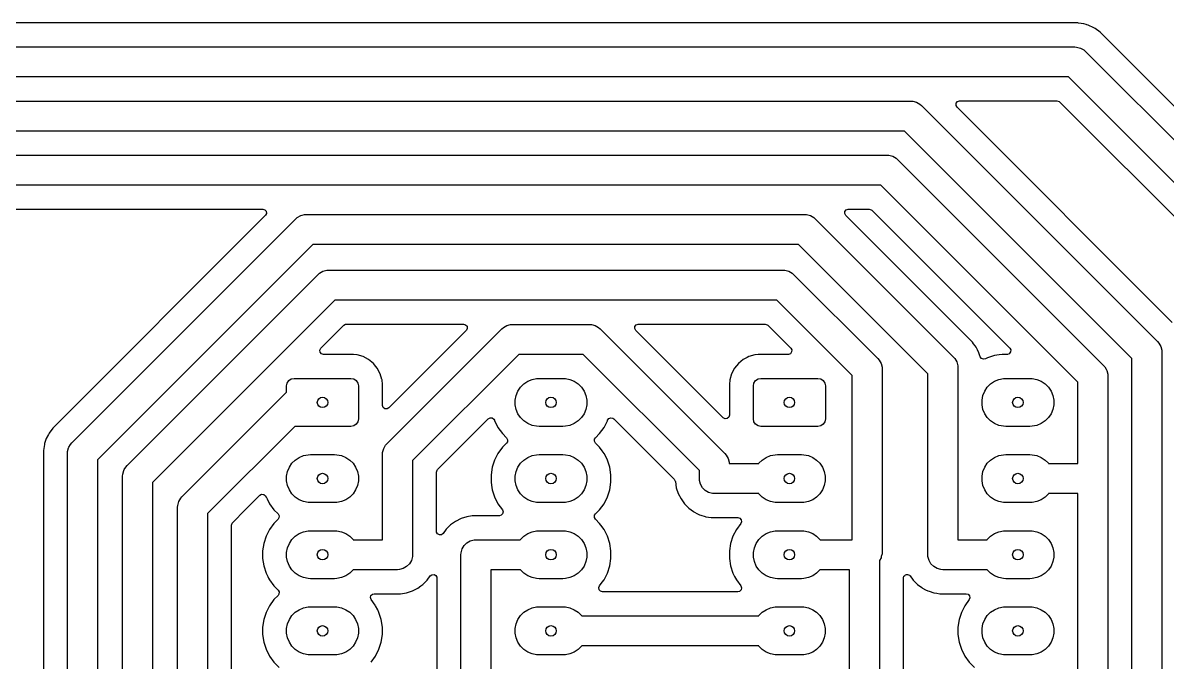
# Model space of a CAD drawing. Extents: x 20 to 124, y -124 to -20.
# Drawn here: x 50.41 to 88.57, y -66.87 to -45.54 of the extents above; entities that cross this region are included whole.
import ezdxf

# ---------------------------------------------------------------- set-up
doc = ezdxf.new("R2010")
doc.units = 0
doc.layers.add('BLACK', color=7, linetype='CONTINUOUS')
doc.layers.add('WHITE', color=7, linetype='CONTINUOUS')

msp = doc.modelspace()

# ---------------------------------------------------------------- linework, layer by layer
at = {"layer": 'BLACK', "linetype": 'CONTINUOUS'}
for p, q in [((85.592252, -45.5444), (41.073751, -45.5444)), ((85.619895, -45.548778), (85.592252, -45.5444)), ((85.794435, -45.576422), (85.619895, -45.548778)), ((85.867903, -45.600294), (85.794435, -45.576422)), ((85.891776, -45.608051), (85.867903, -45.600294)), ((85.942415, -45.624504), (85.891776, -45.608051)), ((85.989123, -45.639681), (85.942415, -45.624504)), ((86.080312, -45.686145), (85.989123, -45.639681)), ((86.080314, -45.686146), (86.080312, -45.686145)), ((86.171511, -45.732613), (86.080314, -45.686146)), ((86.337119, -45.852934), (86.171511, -45.732613)), ((86.33712, -45.852935), (86.337119, -45.852934)), ((86.337121, -45.852936), (86.33712, -45.852935)), ((97.731068, -57.246884), (86.337121, -45.852936)), ((40.9714, -46.3449), (85.4899, -46.3449)), ((85.4899, -46.3449), (85.555148, -46.349177)), ((85.555148, -46.349177), (85.555163, -46.349177)), ((85.555163, -46.349177), (85.681242, -46.38296)), ((85.681242, -46.38296), (85.794281, -46.448223)), ((85.794281, -46.448223), (85.794296, -46.448238)), ((85.794296, -46.448238), (85.843453, -46.491347)), ((85.843453, -46.491347), (97.438807, -58.0867)), ((85.282794, -47.3449), (41.178506, -47.3449)), ((96.7317, -58.793806), (85.282794, -47.3449)), ((41.7278, -48.155), (80.0265, -48.155)), ((80.0265, -48.155), (80.091748, -48.159277)), ((80.091748, -48.159277), (80.091763, -48.159277)), ((80.091763, -48.159277), (80.217842, -48.19306)), ((80.217842, -48.19306), (80.330881, -48.258323)), ((80.330881, -48.258323), (80.330896, -48.258338)), ((80.330896, -48.258338), (80.380053, -48.301447)), ((80.380053, -48.301447), (88.253854, -56.175247)), ((81.534281, -48.295758), (81.539265, -48.226066)), ((81.567766, -48.357081), (81.534281, -48.295758)), ((81.539265, -48.226066), (81.581137, -48.170133)), ((88.744392, -55.533708), (81.567766, -48.357081)), ((81.581137, -48.170133), (81.646601, -48.145716)), ((81.646601, -48.145716), (81.655447, -48.1454)), ((81.655447, -48.1454), (84.899853, -48.1454)), ((84.899853, -48.1454), (84.966892, -48.165085)), ((84.966892, -48.165085), (84.987534, -48.181719)), ((84.987534, -48.181719), (95.894881, -59.089065)), ((79.819394, -49.155), (41.934907, -49.155)), ((87.4003, -56.735906), (79.819394, -49.155)), ((42.4819, -49.9567), (79.2284, -49.9567)), ((79.2284, -49.9567), (79.293648, -49.960977)), ((79.293648, -49.960977), (79.293663, -49.960977)), ((79.293663, -49.960977), (79.419742, -49.99476)), ((79.419742, -49.99476), (79.532781, -50.060023)), ((79.532781, -50.060023), (79.532796, -50.060038)), ((79.532796, -50.060038), (79.581953, -50.103147)), ((79.581953, -50.103147), (86.450253, -56.971447)), ((79.021294, -50.9567), (42.689006, -50.9567)), ((85.5967, -57.532106), (79.021294, -50.9567)), ((45.248847, -51.7572), (58.409954, -51.7572)), ((58.409954, -51.7572), (58.476993, -51.776885)), ((58.476993, -51.776885), (58.522748, -51.829689)), ((58.522748, -51.829689), (58.532692, -51.898847)), ((77.821481, -51.907558), (77.826465, -51.837866)), ((77.826465, -51.837866), (77.868337, -51.781933)), ((77.868337, -51.781933), (77.933801, -51.757516)), ((77.933801, -51.757516), (77.942647, -51.7572)), ((77.942647, -51.7572), (78.638353, -51.7572)), ((78.638353, -51.7572), (78.705392, -51.776885)), ((78.705392, -51.776885), (78.726034, -51.793519)), ((78.726034, -51.793519), (83.322834, -56.390319)), ((58.497635, -51.968881), (51.407036, -59.059478)), ((52.045447, -59.553147), (59.516247, -52.082346)), ((58.503667, -51.962403), (58.497635, -51.968881)), ((58.532692, -51.898847), (58.503667, -51.962403)), ((59.516247, -52.082346), (59.565411, -52.03923)), ((59.565411, -52.03923), (59.565419, -52.039223)), ((59.565419, -52.039223), (59.678458, -51.97396)), ((59.678458, -51.97396), (59.72159, -51.962403)), ((59.72159, -51.962403), (59.804537, -51.940177)), ((59.804537, -51.940177), (59.804552, -51.940177)), ((59.804552, -51.940177), (59.8698, -51.9359)), ((59.8698, -51.9359), (76.4828, -51.9359)), ((76.4828, -51.9359), (76.548048, -51.940177)), ((76.548048, -51.940177), (76.548063, -51.940177)), ((76.548063, -51.940177), (76.674142, -51.97396)), ((76.674142, -51.97396), (76.787181, -52.039223)), ((76.787181, -52.039223), (76.787196, -52.039238)), ((76.787196, -52.039238), (76.836353, -52.082347)), ((76.836353, -52.082347), (81.446854, -56.692847)), ((77.854966, -51.968881), (77.821481, -51.907558)), ((81.937392, -56.051308), (77.854966, -51.968881)), ((60.076907, -52.9359), (52.899, -60.113806)), ((76.275694, -52.9359), (60.076907, -52.9359)), ((80.5933, -57.253506), (76.275694, -52.9359)), ((60.455319, -53.818978), (60.545637, -53.794777)), ((60.545637, -53.794777), (60.545652, -53.794777)), ((60.545652, -53.794777), (60.6109, -53.7905)), ((60.6109, -53.7905), (75.762, -53.7905)), ((75.762, -53.7905), (75.827248, -53.794777)), ((75.827248, -53.794777), (75.827263, -53.794777)), ((75.827263, -53.794777), (75.953342, -53.82856)), ((53.885647, -60.308647), (60.257347, -53.936946)), ((60.257347, -53.936946), (60.306511, -53.89383)), ((60.306511, -53.89383), (60.306519, -53.893823)), ((60.306519, -53.893823), (60.419558, -53.82856)), ((60.419558, -53.82856), (60.455319, -53.818978)), ((75.953342, -53.82856), (76.066381, -53.893823)), ((76.066381, -53.893823), (76.066396, -53.893838)), ((76.066396, -53.893838), (76.115553, -53.936947)), ((76.115553, -53.936947), (78.922154, -56.743547)), ((60.818007, -54.7905), (54.7392, -60.869306)), ((75.554894, -54.7905), (60.818007, -54.7905)), ((78.0686, -57.304206), (75.554894, -54.7905)), ((60.350265, -56.390319), (61.113265, -55.627319)), ((61.113265, -55.627319), (61.174588, -55.593834)), ((61.174588, -55.593834), (61.200946, -55.591)), ((61.200946, -55.591), (65.111954, -55.591)), ((65.111954, -55.591), (65.178993, -55.610685)), ((65.178993, -55.610685), (65.224748, -55.663489)), ((65.224748, -55.663489), (65.234692, -55.732647)), ((66.388347, -55.746047), (66.437503, -55.702938)), ((66.437503, -55.702938), (66.437519, -55.702923)), ((66.437519, -55.702923), (66.550558, -55.63766)), ((66.550558, -55.63766), (66.676637, -55.603877)), ((66.676637, -55.603877), (66.676652, -55.603877)), ((66.676652, -55.603877), (66.7419, -55.5996)), ((66.7419, -55.5996), (69.309, -55.5996)), ((69.309, -55.5996), (69.374248, -55.603877)), ((69.374248, -55.603877), (69.374263, -55.603877)), ((69.374263, -55.603877), (69.500342, -55.63766)), ((69.500342, -55.63766), (69.613381, -55.702923)), ((69.613381, -55.702923), (69.613396, -55.702938)), ((69.613396, -55.702938), (69.662553, -55.746047)), ((70.817781, -55.741358), (70.822765, -55.671666)), ((70.822765, -55.671666), (70.864637, -55.615733)), ((70.864637, -55.615733), (70.930101, -55.591316)), ((70.930101, -55.591316), (70.938947, -55.591)), ((70.938947, -55.591), (75.171953, -55.591)), ((75.171953, -55.591), (75.238992, -55.610685)), ((75.238992, -55.610685), (75.259634, -55.627319)), ((75.259634, -55.627319), (76.022634, -56.390319)), ((62.553147, -59.581247), (66.388347, -55.746047)), ((65.199635, -55.802681), (62.617181, -58.385134)), ((65.205667, -55.796203), (65.199635, -55.802681)), ((65.234692, -55.732647), (65.205667, -55.796203)), ((69.662553, -55.746047), (73.826854, -59.910347)), ((70.851266, -55.802681), (70.817781, -55.741358)), ((73.762819, -58.714234), (70.851266, -55.802681)), ((81.937407, -56.051322), (81.937392, -56.051308)), ((81.940518, -56.054433), (81.937407, -56.051322)), ((81.940519, -56.054434), (81.940518, -56.054433)), ((82.085266, -56.199181), (81.940519, -56.054434)), ((60.315208, -56.460353), (60.344233, -56.396797)), ((60.325152, -56.529511), (60.315208, -56.460353)), ((60.344233, -56.396797), (60.350265, -56.390319)), ((76.022634, -56.390319), (76.056119, -56.451642)), ((76.056119, -56.451642), (76.051135, -56.521334)), ((82.085268, -56.199184), (82.085266, -56.199181)), ((82.085271, -56.199187), (82.085268, -56.199184)), ((82.119349, -56.246092), (82.085271, -56.199187)), ((82.173153, -56.320148), (82.119349, -56.246092)), ((82.205587, -56.36479), (82.173153, -56.320148)), ((82.249841, -56.451642), (82.205587, -56.36479)), ((82.298521, -56.547181), (82.249841, -56.451642)), ((83.322834, -56.390319), (83.356319, -56.451642)), ((83.356319, -56.451642), (83.351335, -56.521334)), ((88.253854, -56.175247), (88.296961, -56.224403)), ((88.296961, -56.224403), (88.296977, -56.224419)), ((88.296977, -56.224419), (88.36224, -56.337458)), ((88.36224, -56.337458), (88.396023, -56.463537)), ((88.396023, -56.463537), (88.396023, -56.463552)), ((88.396023, -56.463552), (88.4003, -56.5288)), ((60.370907, -56.582315), (60.325152, -56.529511)), ((60.437946, -56.602), (60.370907, -56.582315)), ((61.406605, -56.602), (60.437946, -56.602)), ((61.406608, -56.602), (61.406605, -56.602)), ((61.441805, -56.605466), (61.406608, -56.602)), ((61.560934, -56.617199), (61.441805, -56.605466)), ((61.560934, -56.6172), (61.560932, -56.617199)), ((61.560932, -56.617199), (61.560934, -56.617199)), ((61.758954, -56.677268), (61.560934, -56.6172)), ((61.94145, -56.774815), (61.758954, -56.677268)), ((61.941453, -56.774817), (61.94145, -56.774815)), ((62.10141, -56.906089), (61.941452, -56.774817)), ((61.941452, -56.774817), (61.941453, -56.774817)), ((66.949006, -56.5996), (63.4067, -60.141906)), ((69.101894, -56.5996), (66.949006, -56.5996)), ((72.9733, -60.471006), (69.101894, -56.5996)), ((74.438547, -56.774817), (74.278589, -56.906089)), ((74.438548, -56.774816), (74.438547, -56.774817)), ((74.43855, -56.774815), (74.438548, -56.774816)), ((74.568164, -56.705534), (74.43855, -56.774815)), ((74.621043, -56.677269), (74.568164, -56.705534)), ((74.819067, -56.617199), (74.621043, -56.677269)), ((74.935298, -56.605751), (74.819067, -56.617199)), ((74.973392, -56.602), (74.935298, -56.605751)), ((75.934953, -56.602), (74.973392, -56.602)), ((75.943799, -56.601684), (75.934953, -56.602)), ((76.009263, -56.577267), (75.943799, -56.601684)), ((76.051135, -56.521334), (76.009263, -56.577267)), ((78.922154, -56.743547), (78.965261, -56.792703)), ((78.965261, -56.792703), (78.965277, -56.792719)), ((78.965277, -56.792719), (79.03054, -56.905758)), ((81.446854, -56.692847), (81.489969, -56.742011)), ((81.489969, -56.742011), (81.489977, -56.742019)), ((81.489977, -56.742019), (81.55524, -56.855058)), ((81.55524, -56.855058), (81.55524, -56.855059)), ((81.55524, -56.855059), (81.589023, -56.981137)), ((82.298523, -56.547187), (82.298521, -56.547181)), ((82.341694, -56.680057), (82.298523, -56.547187)), ((82.342253, -56.681737), (82.341694, -56.680057)), ((82.382509, -56.738844), (82.342253, -56.681737)), ((82.44725, -56.765121), (82.382509, -56.738844)), ((82.515919, -56.752225), (82.44725, -56.765121)), ((82.580613, -56.719261), (82.515919, -56.752225)), ((82.820214, -56.64141), (82.580613, -56.719261)), ((82.973076, -56.617199), (82.820214, -56.64141)), ((83.069038, -56.602), (82.973076, -56.617199)), ((83.235153, -56.602), (83.069038, -56.602)), ((83.243999, -56.601684), (83.235153, -56.602)), ((83.309463, -56.577267), (83.243999, -56.601684)), ((83.351335, -56.521334), (83.309463, -56.577267)), ((87.4003, -76.340593), (87.4003, -56.735906)), ((88.4003, -56.5288), (88.4003, -76.5477)), ((62.180702, -57.002709), (62.10141, -56.906089)), ((62.232685, -57.06605), (62.180702, -57.002709)), ((62.330232, -57.248546), (62.232685, -57.06605)), ((74.147317, -57.066047), (74.049769, -57.248543)), ((74.278589, -56.906089), (74.147317, -57.066047)), ((79.03054, -56.905758), (79.064323, -57.031837)), ((79.064323, -57.031837), (79.064323, -57.031852)), ((79.064323, -57.031852), (79.0686, -57.0971)), ((79.0686, -57.0971), (79.0686, -63.1906)), ((81.589023, -56.981137), (81.589023, -56.981152)), ((81.589023, -56.981152), (81.5933, -57.0464)), ((81.5933, -57.0464), (81.5933, -62.7825)), ((86.450253, -56.971447), (86.493361, -57.020603)), ((86.493361, -57.020603), (86.493377, -57.020619)), ((86.493377, -57.020619), (86.537533, -57.0971)), ((86.537533, -57.0971), (86.55864, -57.133658)), ((86.55864, -57.133658), (86.592423, -57.259737)), ((59.205, -57.6525), (59.22403, -57.556829)), ((59.22403, -57.556829), (59.278223, -57.475723)), ((59.278223, -57.475723), (59.359329, -57.42153)), ((59.359329, -57.42153), (59.455, -57.4025)), ((59.455, -57.4025), (61.355, -57.4025)), ((61.355, -57.4025), (61.450671, -57.42153)), ((61.450671, -57.42153), (61.531777, -57.475723)), ((61.531777, -57.475723), (61.58597, -57.556829)), ((61.58597, -57.556829), (61.605, -57.6525)), ((62.387252, -57.436519), (62.330232, -57.248546)), ((62.3903, -57.446567), (62.387252, -57.436519)), ((62.4055, -57.600895), (62.3903, -57.446567)), ((62.4055, -58.297453), (62.4055, -57.600895)), ((67.006592, -57.694985), (67.117485, -57.584092)), ((67.117485, -57.584092), (67.247883, -57.496963)), ((67.247883, -57.496963), (67.392772, -57.436948)), ((67.392772, -57.436948), (67.546586, -57.406352)), ((67.546586, -57.406352), (67.625, -57.4025)), ((67.625, -57.4025), (68.425, -57.4025)), ((68.425, -57.4025), (68.503414, -57.406352)), ((68.503414, -57.406352), (68.657228, -57.436948)), ((68.657228, -57.436948), (68.802117, -57.496963)), ((68.802117, -57.496963), (68.932515, -57.584092)), ((68.932515, -57.584092), (69.043408, -57.694985)), ((73.989699, -57.446567), (73.9745, -57.600895)), ((73.9745, -57.600895), (73.9745, -58.626553)), ((74.049769, -57.248543), (73.989699, -57.446567)), ((74.775, -57.6525), (74.79403, -57.556829)), ((74.79403, -57.556829), (74.848223, -57.475723)), ((74.848223, -57.475723), (74.929329, -57.42153)), ((74.929329, -57.42153), (75.025, -57.4025)), ((75.025, -57.4025), (76.925, -57.4025)), ((76.925, -57.4025), (77.020671, -57.42153)), ((77.020671, -57.42153), (77.101777, -57.475723)), ((77.101777, -57.475723), (77.15597, -57.556829)), ((77.15597, -57.556829), (77.175, -57.6525)), ((78.0686, -62.7825), (78.0686, -57.304206)), ((80.5933, -63.2825), (80.5933, -57.253506)), ((82.576592, -57.694985), (82.687485, -57.584092)), ((82.687485, -57.584092), (82.817883, -57.496963)), ((82.817883, -57.496963), (82.962772, -57.436948)), ((82.962772, -57.436948), (83.116586, -57.406352)), ((83.116586, -57.406352), (83.195, -57.4025)), ((83.195, -57.4025), (83.995, -57.4025)), ((83.995, -57.4025), (84.073414, -57.406352)), ((84.073414, -57.406352), (84.227228, -57.436948)), ((84.227228, -57.436948), (84.372117, -57.496963)), ((84.372117, -57.496963), (84.502515, -57.584092)), ((84.502515, -57.584092), (84.613408, -57.694985)), ((85.5967, -60.2425), (85.5967, -57.532106)), ((86.592423, -57.259737), (86.592423, -57.259752)), ((86.592423, -57.259752), (86.5967, -57.325)), ((86.5967, -57.325), (86.5967, -60.7425)), ((55.719047, -61.348547), (59.205, -57.862593)), ((59.205, -57.862593), (59.205, -57.6525)), ((61.605, -57.6525), (61.605, -58.7525)), ((66.828852, -58.124086), (66.859448, -57.970272)), ((66.859448, -57.970272), (66.919463, -57.825383)), ((66.919463, -57.825383), (67.006592, -57.694985)), ((69.043408, -57.694985), (69.130537, -57.825383)), ((69.130537, -57.825383), (69.190552, -57.970272)), ((69.190552, -57.970272), (69.221148, -58.124086)), ((74.775, -58.7525), (74.775, -57.6525)), ((77.175, -57.6525), (77.175, -58.7525)), ((82.398852, -58.124086), (82.429448, -57.970272)), ((82.429448, -57.970272), (82.489463, -57.825383)), ((82.489463, -57.825383), (82.576592, -57.694985)), ((84.613408, -57.694985), (84.700537, -57.825383)), ((84.700537, -57.825383), (84.760552, -57.970272)), ((84.760552, -57.970272), (84.791148, -58.124086)), ((62.405816, -58.306299), (62.4055, -58.297453)), ((62.430233, -58.371763), (62.405816, -58.306299)), ((62.486166, -58.413635), (62.430233, -58.371763)), ((66.828852, -58.280914), (66.828852, -58.124086)), ((66.859448, -58.434728), (66.828852, -58.280914)), ((69.221148, -58.280914), (69.190552, -58.434728)), ((69.221148, -58.124086), (69.221148, -58.280914)), ((82.398852, -58.280914), (82.398852, -58.124086)), ((82.429448, -58.434728), (82.398852, -58.280914)), ((84.791148, -58.280914), (84.760552, -58.434728)), ((84.791148, -58.124086), (84.791148, -58.280914)), ((61.605, -58.7525), (61.58597, -58.848171)), ((62.555858, -58.418619), (62.486166, -58.413635)), ((62.617181, -58.385134), (62.555858, -58.418619)), ((65.078518, -59.602166), (65.930513, -58.75017)), ((65.930513, -58.75017), (65.991834, -58.716687)), ((65.991834, -58.716687), (66.061526, -58.721671)), ((66.061526, -58.721671), (66.117459, -58.763543)), ((66.117459, -58.763543), (66.136121, -58.799529)), ((66.919463, -58.579617), (66.859448, -58.434728)), ((67.006592, -58.710015), (66.919463, -58.579617)), ((67.117485, -58.820908), (67.006592, -58.710015)), ((69.043408, -58.710015), (68.932515, -58.820908)), ((69.130537, -58.579617), (69.043408, -58.710015)), ((69.190552, -58.434728), (69.130537, -58.579617)), ((69.914096, -58.798857), (69.953533, -58.741182)), ((69.953533, -58.741182), (70.017891, -58.713982)), ((70.017891, -58.713982), (70.086738, -58.725896)), ((70.086738, -58.725896), (70.119709, -58.749493)), ((70.119709, -58.749493), (72.136841, -60.766625)), ((73.769297, -58.720266), (73.762819, -58.714234)), ((73.832853, -58.749291), (73.769297, -58.720266)), ((73.902011, -58.739347), (73.832853, -58.749291)), ((73.954815, -58.693592), (73.902011, -58.739347)), ((73.9745, -58.626553), (73.954815, -58.693592)), ((74.79403, -58.848171), (74.775, -58.7525)), ((77.175, -58.7525), (77.15597, -58.848171)), ((82.489463, -58.579617), (82.429448, -58.434728)), ((82.576592, -58.710015), (82.489463, -58.579617)), ((82.687485, -58.820908), (82.576592, -58.710015)), ((84.613408, -58.710015), (84.502515, -58.820908)), ((84.700537, -58.579617), (84.613408, -58.710015)), ((84.760552, -58.434728), (84.700537, -58.579617)), ((51.407031, -59.059484), (51.286716, -59.225084)), ((51.407036, -59.059478), (51.407031, -59.059484)), ((59.479307, -59.0025), (56.5726, -61.909206)), ((61.355, -59.0025), (59.479307, -59.0025)), ((61.450671, -58.98347), (61.355, -59.0025)), ((61.531777, -58.929277), (61.450671, -58.98347)), ((61.58597, -58.848171), (61.531777, -58.929277)), ((66.136121, -58.799529), (66.141759, -58.816879)), ((66.141759, -58.816879), (66.204096, -58.939223)), ((66.204096, -58.939223), (66.256132, -59.041348)), ((66.256132, -59.041348), (66.404201, -59.245149)), ((67.247883, -58.908037), (67.117485, -58.820908)), ((67.392772, -58.968052), (67.247883, -58.908037)), ((67.546586, -58.998648), (67.392772, -58.968052)), ((67.625, -59.0025), (67.546586, -58.998648)), ((68.425, -59.0025), (67.625, -59.0025)), ((68.503414, -58.998648), (68.425, -59.0025)), ((68.657228, -58.968052), (68.503414, -58.998648)), ((68.802117, -58.908037), (68.657228, -58.968052)), ((68.932515, -58.820908), (68.802117, -58.908037)), ((69.645793, -59.245156), (69.79387, -59.041345)), ((69.79387, -59.041345), (69.908241, -58.816879)), ((69.908241, -58.816879), (69.914096, -58.798857)), ((74.848223, -58.929277), (74.79403, -58.848171)), ((74.929329, -58.98347), (74.848223, -58.929277)), ((75.025, -59.0025), (74.929329, -58.98347)), ((76.925, -59.0025), (75.025, -59.0025)), ((77.020671, -58.98347), (76.925, -59.0025)), ((77.101777, -58.929277), (77.020671, -58.98347)), ((77.15597, -58.848171), (77.101777, -58.929277)), ((82.817883, -58.908037), (82.687485, -58.820908)), ((82.962772, -58.968052), (82.817883, -58.908037)), ((83.116586, -58.998648), (82.962772, -58.968052)), ((83.195, -59.0025), (83.116586, -58.998648)), ((83.995, -59.0025), (83.195, -59.0025)), ((84.073414, -58.998648), (83.995, -59.0025)), ((84.227228, -58.968052), (84.073414, -58.998648)), ((84.372117, -58.908037), (84.227228, -58.968052)), ((84.502515, -58.820908), (84.372117, -58.908037)), ((51.182563, -59.442), (51.13816, -59.578663)), ((51.182564, -59.442001), (51.182563, -59.442)), ((51.193702, -59.40772), (51.182564, -59.442)), ((51.182564, -59.442), (51.182564, -59.442001)), ((51.193781, -59.407477), (51.193702, -59.40772)), ((51.262845, -59.271934), (51.193781, -59.407477)), ((51.262846, -59.271932), (51.262845, -59.271934)), ((51.286708, -59.225096), (51.262846, -59.271932)), ((51.286716, -59.225084), (51.286708, -59.225096)), ((66.404201, -59.245149), (66.404205, -59.245154)), ((66.404205, -59.245154), (66.54387, -59.384819)), ((66.54387, -59.384819), (66.577355, -59.446142)), ((66.572371, -59.515834), (66.54387, -59.560181)), ((66.577355, -59.446142), (66.572371, -59.515834)), ((69.472645, -59.498858), (69.477629, -59.429166)), ((69.50613, -59.560181), (69.472645, -59.498858)), ((69.477629, -59.429166), (69.50613, -59.384819)), ((69.50613, -59.384819), (69.509318, -59.381631)), ((69.509318, -59.381631), (69.645793, -59.245156)), ((51.130522, -59.602168), (51.0985, -59.804348)), ((51.0985, -59.804348), (51.0985, -84.148851)), ((51.138159, -59.578667), (51.130522, -59.602168)), ((51.13816, -59.578663), (51.138159, -59.578667)), ((51.899, -59.9067), (51.903277, -59.841452)), ((51.899, -84.0465), (51.899, -59.9067)), ((51.903277, -59.841437), (51.93706, -59.715358)), ((51.903277, -59.841452), (51.903277, -59.841437)), ((51.93706, -59.715358), (51.946014, -59.69985)), ((51.946014, -59.69985), (52.002323, -59.602319)), ((52.002323, -59.602319), (52.002338, -59.602303)), ((52.002338, -59.602303), (52.045447, -59.553147)), ((62.4067, -59.9348), (62.410977, -59.869552)), ((62.410977, -59.869537), (62.44476, -59.743458)), ((62.410977, -59.869552), (62.410977, -59.869537)), ((62.44476, -59.743458), (62.510023, -59.630419)), ((62.510023, -59.630419), (62.510038, -59.630403)), ((62.510038, -59.630403), (62.553147, -59.581247)), ((64.243519, -60.437165), (65.078518, -59.602166)), ((66.256132, -59.903651), (66.14176, -60.128116)), ((66.404201, -59.69985), (66.256132, -59.903651)), ((66.404205, -59.699845), (66.404201, -59.69985)), ((66.54387, -59.560181), (66.404205, -59.699845)), ((69.645794, -59.699845), (69.50613, -59.560181)), ((69.645798, -59.69985), (69.645794, -59.699845)), ((69.734732, -59.822258), (69.645798, -59.69985)), ((69.79387, -59.903655), (69.734732, -59.822258)), ((69.837506, -59.989296), (69.79387, -59.903655)), ((73.826854, -59.910347), (73.869969, -59.959511)), ((52.899, -60.113806), (52.899, -83.839393)), ((59.299463, -60.365383), (59.386592, -60.234985)), ((59.386592, -60.234985), (59.497485, -60.124092)), ((59.497485, -60.124092), (59.627883, -60.036963)), ((59.627883, -60.036963), (59.772772, -59.976948)), ((59.772772, -59.976948), (59.926586, -59.946352)), ((59.926586, -59.946352), (60.005, -59.9425)), ((60.005, -59.9425), (60.805, -59.9425)), ((60.805, -59.9425), (60.883414, -59.946352)), ((60.883414, -59.946352), (61.037228, -59.976948)), ((61.037228, -59.976948), (61.182117, -60.036963)), ((61.182117, -60.036963), (61.312515, -60.124092)), ((61.312515, -60.124092), (61.423408, -60.234985)), ((61.423408, -60.234985), (61.510537, -60.365383)), ((62.4067, -62.7825), (62.4067, -59.9348)), ((63.4067, -60.141906), (63.4067, -63.2825)), ((66.14176, -60.128116), (66.06391, -60.367714)), ((66.919463, -60.365383), (67.006592, -60.234985)), ((67.006592, -60.234985), (67.117485, -60.124092)), ((67.117485, -60.124092), (67.247883, -60.036963)), ((67.247883, -60.036963), (67.392772, -59.976948)), ((67.392772, -59.976948), (67.546586, -59.946352)), ((67.546586, -59.946352), (67.625, -59.9425)), ((67.625, -59.9425), (68.425, -59.9425)), ((68.425, -59.9425), (68.503414, -59.946352)), ((68.503414, -59.946352), (68.657228, -59.976948)), ((68.657228, -59.976948), (68.802117, -60.036963)), ((68.802117, -60.036963), (68.932515, -60.124092)), ((68.932515, -60.124092), (69.043408, -60.234985)), ((69.043408, -60.234985), (69.130537, -60.365383)), ((69.908239, -60.128116), (69.837506, -59.989296)), ((69.908239, -60.128118), (69.908239, -60.128116)), ((69.908241, -60.128121), (69.908239, -60.128118)), ((69.98609, -60.367715), (69.908241, -60.128121)), ((73.869969, -59.959511), (73.869977, -59.959519)), ((73.869977, -59.959519), (73.93524, -60.072558)), ((73.93524, -60.072558), (73.93524, -60.072559)), ((73.93524, -60.072559), (73.969023, -60.198637)), ((73.969023, -60.198637), (73.969023, -60.198652)), ((73.969023, -60.198652), (73.971897, -60.2425)), ((73.971897, -60.2425), (74.951571, -60.2425)), ((74.951571, -60.2425), (74.956592, -60.234985)), ((74.956592, -60.234985), (75.067485, -60.124092)), ((75.067485, -60.124092), (75.197883, -60.036963)), ((75.197883, -60.036963), (75.342772, -59.976948)), ((75.342772, -59.976948), (75.496586, -59.946352)), ((75.496586, -59.946352), (75.575, -59.9425)), ((75.575, -59.9425), (76.375, -59.9425)), ((76.375, -59.9425), (76.453414, -59.946352)), ((76.453414, -59.946352), (76.607228, -59.976948)), ((76.607228, -59.976948), (76.752117, -60.036963)), ((76.752117, -60.036963), (76.882515, -60.124092)), ((76.882515, -60.124092), (76.993408, -60.234985)), ((76.993408, -60.234985), (77.080537, -60.365383)), ((82.489463, -60.365383), (82.576592, -60.234985)), ((82.576592, -60.234985), (82.687485, -60.124092)), ((82.687485, -60.124092), (82.817883, -60.036963)), ((82.817883, -60.036963), (82.962772, -59.976948)), ((82.962772, -59.976948), (83.116586, -59.946352)), ((83.116586, -59.946352), (83.195, -59.9425)), ((83.195, -59.9425), (83.995, -59.9425)), ((83.995, -59.9425), (84.073414, -59.946352)), ((84.073414, -59.946352), (84.227228, -59.976948)), ((84.227228, -59.976948), (84.372117, -60.036963)), ((84.372117, -60.036963), (84.502515, -60.124092)), ((84.502515, -60.124092), (84.613408, -60.234985)), ((84.613408, -60.234985), (84.618429, -60.2425)), ((84.618429, -60.2425), (85.5967, -60.2425)), ((53.7392, -60.6622), (53.743477, -60.596952)), ((53.7392, -81.9459), (53.7392, -60.6622)), ((53.743477, -60.596937), (53.77726, -60.470858)), ((53.743477, -60.596952), (53.743477, -60.596937)), ((53.77726, -60.470858), (53.795296, -60.439619)), ((53.795296, -60.439619), (53.842523, -60.357819)), ((53.842523, -60.357819), (53.842538, -60.357803)), ((53.842538, -60.357803), (53.885647, -60.308647)), ((59.208852, -60.664086), (59.239448, -60.510272)), ((59.208852, -60.820914), (59.208852, -60.664086)), ((59.239448, -60.510272), (59.299463, -60.365383)), ((61.510537, -60.365383), (61.570552, -60.510272)), ((61.570552, -60.510272), (61.601148, -60.664086)), ((61.601148, -60.664086), (61.601148, -60.820914)), ((64.2072, -60.524846), (64.226885, -60.457807)), ((64.2072, -62.49978), (64.2072, -60.524846)), ((64.226885, -60.457807), (64.243519, -60.437165)), ((66.06391, -60.367715), (66.0245, -60.616538)), ((66.0245, -60.616538), (66.0245, -60.868462)), ((66.06391, -60.367714), (66.06391, -60.367715)), ((66.828852, -60.664086), (66.859448, -60.510272)), ((66.828852, -60.820914), (66.828852, -60.664086)), ((66.859448, -60.510272), (66.919463, -60.365383)), ((69.130537, -60.365383), (69.190552, -60.510272)), ((69.190552, -60.510272), (69.221148, -60.664086)), ((69.221148, -60.664086), (69.221148, -60.820914)), ((70.0255, -60.616538), (69.98609, -60.367715)), ((70.0255, -60.868462), (70.0255, -60.616538)), ((72.9733, -60.7425), (72.9733, -60.471006)), ((77.080537, -60.365383), (77.140552, -60.510272)), ((77.140552, -60.510272), (77.171148, -60.664086)), ((77.171148, -60.664086), (77.171148, -60.820914)), ((82.398852, -60.664086), (82.429448, -60.510272)), ((82.398852, -60.820914), (82.398852, -60.664086)), ((82.429448, -60.510272), (82.489463, -60.365383)), ((54.7392, -60.869306), (54.7392, -81.738793)), ((59.239448, -60.974728), (59.208852, -60.820914)), ((59.299463, -61.119617), (59.239448, -60.974728)), ((61.570552, -60.974728), (61.510537, -61.119617)), ((61.601148, -60.820914), (61.570552, -60.974728)), ((66.0245, -60.868462), (66.039233, -60.961483)), ((66.039233, -60.961483), (66.06391, -61.117285)), ((66.859448, -60.974728), (66.828852, -60.820914)), ((66.919463, -61.119617), (66.859448, -60.974728)), ((69.190552, -60.974728), (69.130537, -61.119617)), ((69.221148, -60.820914), (69.190552, -60.974728)), ((69.98609, -61.117285), (70.0255, -60.868462)), ((72.136841, -60.766625), (72.170326, -60.827948)), ((72.170326, -60.827948), (72.172776, -60.844551)), ((72.172776, -60.844551), (72.172799, -60.844847)), ((72.172799, -60.844847), (72.204822, -61.047034)), ((72.204822, -61.047034), (72.268081, -61.241723)), ((72.977578, -60.807763), (72.9733, -60.7425)), ((73.01136, -60.933842), (72.977578, -60.807763)), ((73.076623, -61.046881), (73.01136, -60.933842)), ((73.168919, -61.139177), (73.076623, -61.046881)), ((77.140552, -60.974728), (77.080537, -61.119617)), ((77.171148, -60.820914), (77.140552, -60.974728)), ((82.429448, -60.974728), (82.398852, -60.820914)), ((82.489463, -61.119617), (82.429448, -60.974728)), ((86.5967, -60.7425), (86.59665, -60.74325)), ((86.59665, -60.74325), (86.5967, -60.744)), ((86.5967, -60.744), (86.5967, -75.8033)), ((55.612222, -61.508052), (55.675923, -61.397719)), ((55.675923, -61.397719), (55.675938, -61.397703)), ((55.675938, -61.397703), (55.719047, -61.348547)), ((57.828769, -61.785115), (58.313751, -61.300132)), ((58.313751, -61.300132), (58.375072, -61.266649)), ((58.375072, -61.266649), (58.444763, -61.271633)), ((58.444763, -61.271633), (58.500697, -61.313505)), ((58.500697, -61.313505), (58.519359, -61.349494)), ((58.519359, -61.349494), (58.521759, -61.356879)), ((58.521759, -61.356879), (58.556016, -61.424113)), ((58.556016, -61.424113), (58.636132, -61.581348)), ((59.386592, -61.250015), (59.299463, -61.119617)), ((59.497485, -61.360908), (59.386592, -61.250015)), ((59.627883, -61.448037), (59.497485, -61.360908)), ((61.312515, -61.360908), (61.182117, -61.448037)), ((61.423408, -61.250015), (61.312515, -61.360908)), ((61.510537, -61.119617), (61.423408, -61.250015)), ((66.06391, -61.117285), (66.14176, -61.356883)), ((66.14176, -61.356883), (66.256132, -61.581348)), ((67.006592, -61.250015), (66.919463, -61.119617)), ((67.117485, -61.360908), (67.006592, -61.250015)), ((67.247883, -61.448037), (67.117485, -61.360908)), ((68.932515, -61.360908), (68.802117, -61.448037)), ((69.043408, -61.250015), (68.932515, -61.360908)), ((69.130537, -61.119617), (69.043408, -61.250015)), ((69.79387, -61.581345), (69.908241, -61.356879)), ((69.908241, -61.356879), (69.98609, -61.117285)), ((72.268081, -61.241723), (72.361015, -61.424113)), ((72.361015, -61.424113), (72.481328, -61.589713)), ((73.281958, -61.20444), (73.168919, -61.139177)), ((73.408037, -61.238222), (73.281958, -61.20444)), ((73.4733, -61.2425), (73.408037, -61.238222)), ((74.951571, -61.2425), (73.4733, -61.2425)), ((74.956592, -61.250015), (74.951571, -61.2425)), ((75.067485, -61.360908), (74.956592, -61.250015)), ((75.197883, -61.448037), (75.067485, -61.360908)), ((76.882515, -61.360908), (76.752117, -61.448037)), ((76.993408, -61.250015), (76.882515, -61.360908)), ((77.080537, -61.119617), (76.993408, -61.250015)), ((82.576592, -61.250015), (82.489463, -61.119617)), ((82.687485, -61.360908), (82.576592, -61.250015)), ((82.817883, -61.448037), (82.687485, -61.360908)), ((84.502515, -61.360908), (84.372117, -61.448037)), ((84.613408, -61.250015), (84.502515, -61.360908)), ((84.618429, -61.2425), (84.613408, -61.250015)), ((85.5967, -61.2425), (84.618429, -61.2425)), ((85.5967, -75.596193), (85.5967, -61.2425)), ((55.5726, -61.7021), (55.576877, -61.636852)), ((55.5726, -81.2047), (55.5726, -61.7021)), ((55.576877, -61.636837), (55.61066, -61.510758)), ((55.576877, -61.636852), (55.576877, -61.636837)), ((55.61066, -61.510758), (55.612222, -61.508052)), ((57.409419, -62.204465), (57.828769, -61.785115)), ((58.636132, -61.581348), (58.784201, -61.785149)), ((58.784201, -61.785149), (58.784205, -61.785154)), ((58.784205, -61.785154), (58.92387, -61.924819)), ((59.772772, -61.508052), (59.627883, -61.448037)), ((59.926586, -61.538648), (59.772772, -61.508052)), ((60.005, -61.5425), (59.926586, -61.538648)), ((60.805, -61.5425), (60.005, -61.5425)), ((60.883414, -61.538648), (60.805, -61.5425)), ((61.037228, -61.508052), (60.883414, -61.538648)), ((61.182117, -61.448037), (61.037228, -61.508052)), ((66.256132, -61.581348), (66.404176, -61.785115)), ((66.404176, -61.785115), (66.427656, -61.850921)), ((67.392772, -61.508052), (67.247883, -61.448037)), ((67.546586, -61.538648), (67.392772, -61.508052)), ((67.625, -61.5425), (67.546586, -61.538648)), ((68.425, -61.5425), (67.625, -61.5425)), ((68.503414, -61.538648), (68.425, -61.5425)), ((68.657228, -61.508052), (68.503414, -61.538648)), ((68.802117, -61.448037), (68.657228, -61.508052)), ((69.511974, -61.918975), (69.645793, -61.785156)), ((69.645793, -61.785156), (69.79387, -61.581345)), ((72.481328, -61.589713), (72.626086, -61.734471)), ((72.626086, -61.734471), (72.781049, -61.847056)), ((75.342772, -61.508052), (75.197883, -61.448037)), ((75.496586, -61.538648), (75.342772, -61.508052)), ((75.575, -61.5425), (75.496586, -61.538648)), ((76.375, -61.5425), (75.575, -61.5425)), ((76.453414, -61.538648), (76.375, -61.5425)), ((76.607228, -61.508052), (76.453414, -61.538648)), ((76.752117, -61.448037), (76.607228, -61.508052)), ((82.962772, -61.508052), (82.817883, -61.448037)), ((83.116586, -61.538648), (82.962772, -61.508052)), ((83.195, -61.5425), (83.116586, -61.538648)), ((83.995, -61.5425), (83.195, -61.5425)), ((84.073414, -61.538648), (83.995, -61.5425)), ((84.227228, -61.508052), (84.073414, -61.538648)), ((84.372117, -61.448037), (84.227228, -61.508052)), ((56.5726, -61.909206), (56.5726, -80.997593)), ((58.92387, -62.100181), (58.784205, -62.239845)), ((58.92387, -61.924819), (58.957355, -61.986142)), ((58.952371, -62.055834), (58.92387, -62.100181)), ((58.957355, -61.986142), (58.952371, -62.055834)), ((64.841686, -62.170215), (64.676086, -62.290528)), ((65.024076, -62.077281), (64.841686, -62.170215)), ((65.218765, -62.014022), (65.024076, -62.077281)), ((65.396629, -61.985851), (65.218765, -62.014022)), ((65.420948, -61.982), (65.396629, -61.985851)), ((65.625652, -61.982), (65.420948, -61.982)), ((66.303858, -61.982), (65.625652, -61.982)), ((66.361724, -61.96767), (66.303858, -61.982)), ((66.41183, -61.918975), (66.361724, -61.96767)), ((66.427656, -61.850921), (66.41183, -61.918975)), ((69.472645, -62.038858), (69.477629, -61.969166)), ((69.50613, -62.100181), (69.472645, -62.038858)), ((69.477629, -61.969166), (69.50613, -61.924819)), ((69.50613, -61.924819), (69.511974, -61.918975)), ((69.645794, -62.239845), (69.50613, -62.100181)), ((72.781049, -61.847056), (72.79169, -61.854787)), ((72.79169, -61.854787), (72.907907, -61.914003)), ((72.907907, -61.914003), (72.974076, -61.947718)), ((72.974076, -61.947718), (72.974078, -61.947718)), ((72.974078, -61.947718), (72.974081, -61.94772)), ((72.974081, -61.94772), (73.02201, -61.963293)), ((73.02201, -61.963293), (73.168765, -62.010977)), ((73.168765, -62.010977), (73.187997, -62.014023)), ((73.187997, -62.014023), (73.370948, -62.043)), ((73.370948, -62.043), (73.575652, -62.043)), ((73.575652, -62.043), (74.253858, -62.043)), ((74.253858, -62.043), (74.320897, -62.062685)), ((74.320897, -62.062685), (74.366652, -62.115489)), ((74.376596, -62.184647), (74.354176, -62.239885)), ((74.366652, -62.115489), (74.376596, -62.184647)), ((57.3731, -62.292146), (57.392785, -62.225107)), ((57.3731, -73.086674), (57.3731, -62.292146)), ((57.392785, -62.225107), (57.409419, -62.204465)), ((58.636132, -62.443651), (58.52176, -62.668116)), ((58.784201, -62.23985), (58.636132, -62.443651)), ((58.784205, -62.239845), (58.784201, -62.23985)), ((59.497485, -62.664092), (59.627883, -62.576963)), ((59.627883, -62.576963), (59.772772, -62.516948)), ((59.772772, -62.516948), (59.926586, -62.486352)), ((59.926586, -62.486352), (60.005, -62.4825)), ((60.005, -62.4825), (60.805, -62.4825)), ((60.805, -62.4825), (60.883414, -62.486352)), ((60.883414, -62.486352), (61.037228, -62.516948)), ((61.037228, -62.516948), (61.182117, -62.576963)), ((61.182117, -62.576963), (61.312515, -62.664092)), ((64.210423, -62.527866), (64.2072, -62.49978)), ((64.24478, -62.588704), (64.210423, -62.527866)), ((64.431518, -62.572665), (64.376188, -62.615331)), ((64.531328, -62.435287), (64.431518, -62.572665)), ((64.531332, -62.435282), (64.531328, -62.435287)), ((64.676086, -62.290528), (64.531332, -62.435282)), ((67.117485, -62.664092), (67.247883, -62.576963)), ((67.247883, -62.576963), (67.392772, -62.516948)), ((67.392772, -62.516948), (67.546586, -62.486352)), ((67.546586, -62.486352), (67.625, -62.4825)), ((67.625, -62.4825), (68.425, -62.4825)), ((68.425, -62.4825), (68.503414, -62.486352)), ((68.503414, -62.486352), (68.657228, -62.516948)), ((68.657228, -62.516948), (68.802117, -62.576963)), ((68.802117, -62.576963), (68.932515, -62.664092)), ((69.645798, -62.23985), (69.645794, -62.239845)), ((69.683793, -62.292146), (69.645798, -62.23985)), ((69.79387, -62.443655), (69.683793, -62.292146)), ((69.859604, -62.572665), (69.79387, -62.443655)), ((69.908239, -62.668116), (69.859604, -62.572665)), ((74.206132, -62.443651), (74.09176, -62.668116)), ((74.354176, -62.239885), (74.206132, -62.443651)), ((75.067485, -62.664092), (75.197883, -62.576963)), ((75.197883, -62.576963), (75.342772, -62.516948)), ((75.342772, -62.516948), (75.496586, -62.486352)), ((75.496586, -62.486352), (75.575, -62.4825)), ((75.575, -62.4825), (76.375, -62.4825)), ((76.375, -62.4825), (76.453414, -62.486352)), ((76.453414, -62.486352), (76.607228, -62.516948)), ((76.607228, -62.516948), (76.752117, -62.576963)), ((76.752117, -62.576963), (76.882515, -62.664092)), ((82.687485, -62.664092), (82.817883, -62.576963)), ((82.817883, -62.576963), (82.962772, -62.516948)), ((82.962772, -62.516948), (83.116586, -62.486352)), ((83.116586, -62.486352), (83.195, -62.4825)), ((83.195, -62.4825), (83.995, -62.4825)), ((83.995, -62.4825), (84.073414, -62.486352)), ((84.073414, -62.486352), (84.227228, -62.516948)), ((84.227228, -62.516948), (84.372117, -62.576963)), ((84.372117, -62.576963), (84.502515, -62.664092)), ((58.44391, -62.907714), (58.4045, -63.156538)), ((58.52176, -62.668116), (58.44391, -62.907714)), ((59.239448, -63.050272), (59.299463, -62.905383)), ((59.299463, -62.905383), (59.386592, -62.774985)), ((59.386592, -62.774985), (59.497485, -62.664092)), ((61.312515, -62.664092), (61.423408, -62.774985)), ((61.423408, -62.774985), (61.428429, -62.7825)), ((61.428429, -62.7825), (62.4067, -62.7825)), ((64.306575, -62.62131), (64.24478, -62.588704)), ((64.376188, -62.615331), (64.306575, -62.62131)), ((65.126623, -62.978119), (65.218919, -62.885823)), ((65.218919, -62.885823), (65.331958, -62.82056)), ((65.331958, -62.82056), (65.458037, -62.786778)), ((65.458037, -62.786778), (65.5233, -62.7825)), ((65.5233, -62.7825), (67.001571, -62.7825)), ((67.001571, -62.7825), (67.006592, -62.774985)), ((67.006592, -62.774985), (67.117485, -62.664092)), ((68.932515, -62.664092), (69.043408, -62.774985)), ((69.043408, -62.774985), (69.130537, -62.905383)), ((69.130537, -62.905383), (69.190552, -63.050272)), ((69.908239, -62.668118), (69.908239, -62.668116)), ((69.908241, -62.668121), (69.908239, -62.668118)), ((69.98609, -62.907715), (69.908241, -62.668121)), ((70.0255, -63.156538), (69.98609, -62.907715)), ((74.01391, -62.907714), (73.9745, -63.156538)), ((74.09176, -62.668116), (74.01391, -62.907714)), ((74.809448, -63.050272), (74.869463, -62.905383)), ((74.869463, -62.905383), (74.956592, -62.774985)), ((74.956592, -62.774985), (75.067485, -62.664092)), ((76.882515, -62.664092), (76.993408, -62.774985)), ((76.993408, -62.774985), (76.998429, -62.7825)), ((76.998429, -62.7825), (78.0686, -62.7825)), ((81.5933, -62.7825), (82.571571, -62.7825)), ((82.571571, -62.7825), (82.576592, -62.774985)), ((82.576592, -62.774985), (82.687485, -62.664092)), ((84.502515, -62.664092), (84.613408, -62.774985)), ((84.613408, -62.774985), (84.700537, -62.905383)), ((84.700537, -62.905383), (84.760552, -63.050272)), ((58.4045, -63.156538), (58.4045, -63.408461)), ((59.208852, -63.204086), (59.239448, -63.050272)), ((59.208852, -63.360914), (59.208852, -63.204086)), ((63.4067, -63.2825), (63.402422, -63.347763)), ((65.0233, -63.2825), (65.027578, -63.217237)), ((65.0233, -71.628793), (65.0233, -63.2825)), ((65.027578, -63.217237), (65.06136, -63.091158)), ((65.06136, -63.091158), (65.126623, -62.978119)), ((69.190552, -63.050272), (69.221148, -63.204086)), ((69.221148, -63.204086), (69.221148, -63.360914)), ((70.0255, -63.408462), (70.0255, -63.156538)), ((73.9745, -63.156538), (73.9745, -63.408461)), ((74.778852, -63.204086), (74.809448, -63.050272)), ((74.778852, -63.360914), (74.778852, -63.204086)), ((79.064323, -63.255863), (79.039698, -63.347763)), ((79.0686, -63.1906), (79.064323, -63.255847)), ((79.064323, -63.255847), (79.064323, -63.255863)), ((80.597578, -63.347763), (80.5933, -63.2825)), ((84.760552, -63.050272), (84.791148, -63.204086)), ((84.791148, -63.204086), (84.791148, -63.360914)), ((58.4045, -63.408461), (58.44391, -63.657285)), ((58.44391, -63.657285), (58.52176, -63.896883)), ((59.239448, -63.514728), (59.208852, -63.360914)), ((59.299463, -63.659617), (59.239448, -63.514728)), ((59.386592, -63.790015), (59.299463, -63.659617)), ((63.211081, -63.679177), (63.098042, -63.74444)), ((63.303377, -63.586881), (63.211081, -63.679177)), ((63.36864, -63.473842), (63.303377, -63.586881)), ((63.402422, -63.347763), (63.36864, -63.473842)), ((69.130537, -63.659617), (69.043408, -63.790015)), ((69.190552, -63.514728), (69.130537, -63.659617)), ((69.221148, -63.360914), (69.190552, -63.514728)), ((69.908241, -63.896879), (69.98609, -63.657285)), ((69.98609, -63.657285), (70.0255, -63.408462)), ((73.9745, -63.408461), (74.01391, -63.657285)), ((74.01391, -63.657285), (74.09176, -63.896883)), ((74.809448, -63.514728), (74.778852, -63.360914)), ((74.869463, -63.659617), (74.809448, -63.514728)), ((74.956592, -63.790015), (74.869463, -63.659617)), ((79.03054, -63.381942), (78.9767, -63.475195)), ((78.9767, -63.475195), (78.9767, -70.797094)), ((79.039698, -63.347763), (79.03054, -63.381942)), ((80.63136, -63.473842), (80.597578, -63.347763)), ((80.696623, -63.586881), (80.63136, -63.473842)), ((80.788919, -63.679177), (80.696623, -63.586881)), ((80.901958, -63.74444), (80.788919, -63.679177)), ((84.700537, -63.659617), (84.613408, -63.790015)), ((84.760552, -63.514728), (84.700537, -63.659617)), ((84.791148, -63.360914), (84.760552, -63.514728)), ((58.52176, -63.896883), (58.576464, -64.004244)), ((58.576464, -64.004244), (58.607532, -64.065219)), ((58.607532, -64.065219), (58.636132, -64.121348)), ((59.497485, -63.900908), (59.386592, -63.790015)), ((59.627883, -63.988037), (59.497485, -63.900908)), ((59.772772, -64.048052), (59.627883, -63.988037)), ((59.926586, -64.078648), (59.772772, -64.048052)), ((60.005, -64.0825), (59.926586, -64.078648)), ((60.805, -64.0825), (60.005, -64.0825)), ((60.883414, -64.078648), (60.805, -64.0825)), ((61.037228, -64.048052), (60.883414, -64.078648)), ((61.182117, -63.988037), (61.037228, -64.048052)), ((61.312515, -63.900908), (61.182117, -63.988037)), ((61.423408, -63.790015), (61.312515, -63.900908)), ((61.428429, -63.7825), (61.423408, -63.790015)), ((62.9067, -63.7825), (61.428429, -63.7825)), ((62.971963, -63.778222), (62.9067, -63.7825)), ((63.098042, -63.74444), (62.971963, -63.778222)), ((63.898671, -64.129713), (63.998482, -63.992334)), ((63.998482, -63.992334), (64.053811, -63.949668)), ((64.053811, -63.949668), (64.123425, -63.943689)), ((64.123425, -63.943689), (64.18522, -63.976294)), ((64.18522, -63.976294), (64.219577, -64.037133)), ((64.219577, -64.037133), (64.2228, -64.065219)), ((64.2228, -64.065219), (64.2228, -71.245853)), ((67.001571, -63.7825), (66.0233, -63.7825)), ((66.0233, -63.7825), (66.0233, -71.8359)), ((67.006592, -63.790015), (67.001571, -63.7825)), ((67.117485, -63.900908), (67.006592, -63.790015)), ((67.247883, -63.988037), (67.117485, -63.900908)), ((67.392772, -64.048052), (67.247883, -63.988037)), ((67.546586, -64.078648), (67.392772, -64.048052)), ((67.625, -64.0825), (67.546586, -64.078648)), ((68.425, -64.0825), (67.625, -64.0825)), ((68.503414, -64.078648), (68.425, -64.0825)), ((68.657228, -64.048052), (68.503414, -64.078648)), ((68.802117, -63.988037), (68.657228, -64.048052)), ((68.932515, -63.900908), (68.802117, -63.988037)), ((69.043408, -63.790015), (68.932515, -63.900908)), ((69.79387, -64.121345), (69.908241, -63.896879)), ((74.09176, -63.896883), (74.146464, -64.004244)), ((74.146464, -64.004244), (74.177532, -64.065219)), ((74.177532, -64.065219), (74.206132, -64.121348)), ((75.067485, -63.900908), (74.956592, -63.790015)), ((75.197883, -63.988037), (75.067485, -63.900908)), ((75.342772, -64.048052), (75.197883, -63.988037)), ((75.496586, -64.078648), (75.342772, -64.048052)), ((75.575, -64.0825), (75.496586, -64.078648)), ((76.375, -64.0825), (75.575, -64.0825)), ((76.453414, -64.078648), (76.375, -64.0825)), ((76.607228, -64.048052), (76.453414, -64.078648)), ((76.752117, -63.988037), (76.607228, -64.048052)), ((76.882515, -63.900908), (76.752117, -63.988037)), ((76.993408, -63.790015), (76.882515, -63.900908)), ((76.998429, -63.7825), (76.993408, -63.790015)), ((77.9767, -63.7825), (76.998429, -63.7825)), ((77.9767, -71.0042), (77.9767, -63.7825)), ((79.7772, -64.065219), (79.786083, -64.034963)), ((79.7772, -70.414153), (79.7772, -64.065219)), ((79.786083, -64.034963), (79.793228, -64.004244)), ((79.793228, -64.004244), (79.795853, -64.001692)), ((79.795853, -64.001692), (79.796885, -63.99818)), ((79.796885, -63.99818), (79.820713, -63.977532)), ((79.820713, -63.977532), (79.843334, -63.955549)), ((79.843334, -63.955549), (79.846922, -63.954821)), ((79.846922, -63.954821), (79.849689, -63.952425)), ((79.849689, -63.952425), (79.880901, -63.947937)), ((79.880901, -63.947937), (79.911812, -63.941674)), ((79.911812, -63.941674), (79.915223, -63.943002)), ((79.915223, -63.943002), (79.918847, -63.942481)), ((79.918847, -63.942481), (79.947531, -63.95558)), ((79.947531, -63.95558), (79.976921, -63.967023)), ((79.976921, -63.967023), (79.980379, -63.970581)), ((79.980379, -63.970581), (79.982403, -63.971506)), ((79.982403, -63.971506), (80.001518, -63.992334)), ((80.001518, -63.992334), (80.101328, -64.129713)), ((81.028037, -63.778222), (80.901958, -63.74444)), ((81.0933, -63.7825), (81.028037, -63.778222)), ((82.571571, -63.7825), (81.0933, -63.7825)), ((82.576592, -63.790015), (82.571571, -63.7825)), ((82.687485, -63.900908), (82.576592, -63.790015)), ((82.817883, -63.988037), (82.687485, -63.900908)), ((82.962772, -64.048052), (82.817883, -63.988037)), ((83.116586, -64.078648), (82.962772, -64.048052)), ((83.195, -64.0825), (83.116586, -64.078648)), ((83.995, -64.0825), (83.195, -64.0825)), ((84.073414, -64.078648), (83.995, -64.0825)), ((84.227228, -64.048052), (84.073414, -64.078648)), ((84.372117, -63.988037), (84.227228, -64.048052)), ((84.502515, -63.900908), (84.372117, -63.988037)), ((84.613408, -63.790015), (84.502515, -63.900908)), ((58.636132, -64.121348), (58.784201, -64.325149)), ((58.784201, -64.325149), (58.784205, -64.325154)), ((58.784205, -64.325154), (58.92387, -64.464819)), ((58.92387, -64.464819), (58.957355, -64.526142)), ((63.211234, -64.550977), (63.405919, -64.48772)), ((63.405919, -64.48772), (63.58831, -64.394787)), ((63.58831, -64.394787), (63.684206, -64.325115)), ((63.684206, -64.325115), (63.753913, -64.274471)), ((63.753913, -64.274471), (63.753915, -64.274468)), ((63.753915, -64.274468), (63.753919, -64.274466)), ((63.753919, -64.274466), (63.898666, -64.129719)), ((63.898666, -64.129719), (63.898668, -64.129715)), ((63.898668, -64.129715), (63.898671, -64.129713)), ((69.623404, -64.380353), (69.645824, -64.325115)), ((69.633348, -64.449511), (69.623404, -64.380353)), ((69.679103, -64.502315), (69.633348, -64.449511)), ((69.645824, -64.325115), (69.734103, -64.203606)), ((69.734103, -64.203606), (69.79387, -64.121345)), ((74.206132, -64.121348), (74.354176, -64.325115)), ((74.36183, -64.458975), (74.311724, -64.50767)), ((74.354176, -64.325115), (74.377656, -64.390921)), ((74.377656, -64.390921), (74.36183, -64.458975)), ((80.101328, -64.129713), (80.246086, -64.274471)), ((80.246086, -64.274471), (80.391823, -64.380353)), ((80.391823, -64.380353), (80.41169, -64.394787)), ((80.41169, -64.394787), (80.519092, -64.449511)), ((80.519092, -64.449511), (80.594076, -64.487718)), ((80.594076, -64.487718), (80.594078, -64.487718)), ((80.594078, -64.487718), (80.594081, -64.48772)), ((80.594081, -64.48772), (80.639, -64.502315)), ((58.784201, -64.77985), (58.636132, -64.983651)), ((58.784205, -64.779845), (58.784201, -64.77985)), ((58.92387, -64.640181), (58.784205, -64.779845)), ((58.952371, -64.595834), (58.92387, -64.640181)), ((58.957355, -64.526142), (58.952371, -64.595834)), ((62.002344, -64.714079), (62.01817, -64.646025)), ((62.025824, -64.779885), (62.002344, -64.714079)), ((62.01817, -64.646025), (62.068276, -64.59733)), ((62.163227, -64.969006), (62.025824, -64.779885)), ((62.068276, -64.59733), (62.126142, -64.583)), ((62.126142, -64.583), (63.009051, -64.583)), ((63.009051, -64.583), (63.009052, -64.583)), ((63.009052, -64.583), (63.211234, -64.550977)), ((69.746142, -64.522), (69.679103, -64.502315)), ((74.253858, -64.522), (69.746142, -64.522)), ((74.311724, -64.50767), (74.253858, -64.522)), ((80.639, -64.502315), (80.788765, -64.550977)), ((80.788765, -64.550977), (80.889857, -64.566988)), ((80.889857, -64.566988), (80.990948, -64.583)), ((80.990948, -64.583), (81.873858, -64.583)), ((81.974176, -64.779885), (81.826132, -64.983651)), ((81.873858, -64.583), (81.940897, -64.602685)), ((81.940897, -64.602685), (81.986652, -64.655489)), ((81.996596, -64.724647), (81.974176, -64.779885)), ((81.986652, -64.655489), (81.996596, -64.724647)), ((58.52176, -65.208116), (58.44391, -65.447714)), ((58.636132, -64.983651), (58.52176, -65.208116)), ((59.386592, -65.314985), (59.497485, -65.204092)), ((59.497485, -65.204092), (59.627883, -65.116963)), ((59.627883, -65.116963), (59.772772, -65.056948)), ((59.772772, -65.056948), (59.926586, -65.026352)), ((59.926586, -65.026352), (60.005, -65.0225)), ((60.005, -65.0225), (60.805, -65.0225)), ((60.805, -65.0225), (60.883414, -65.026352)), ((60.883414, -65.026352), (61.037228, -65.056948)), ((61.037228, -65.056948), (61.182117, -65.116963)), ((61.182117, -65.116963), (61.312515, -65.204092)), ((61.312515, -65.204092), (61.423408, -65.314985)), ((62.17387, -64.983655), (62.163227, -64.969006)), ((62.246747, -65.126684), (62.17387, -64.983655)), ((62.288239, -65.208116), (62.246747, -65.126684)), ((62.288239, -65.208118), (62.288239, -65.208116)), ((62.288241, -65.208121), (62.288239, -65.208118)), ((62.36609, -65.447715), (62.288241, -65.208121)), ((67.006592, -65.314985), (67.117485, -65.204092)), ((67.117485, -65.204092), (67.247883, -65.116963)), ((67.247883, -65.116963), (67.392772, -65.056948)), ((67.392772, -65.056948), (67.546586, -65.026352)), ((67.546586, -65.026352), (67.625, -65.0225)), ((67.625, -65.0225), (68.425, -65.0225)), ((68.425, -65.0225), (68.503414, -65.026352)), ((68.503414, -65.026352), (68.657228, -65.056948)), ((68.657228, -65.056948), (68.802117, -65.116963)), ((68.802117, -65.116963), (68.932515, -65.204092)), ((68.932515, -65.204092), (69.043408, -65.314985)), ((74.956592, -65.314985), (75.067485, -65.204092)), ((75.067485, -65.204092), (75.197883, -65.116963)), ((75.197883, -65.116963), (75.342772, -65.056948)), ((75.342772, -65.056948), (75.496586, -65.026352)), ((75.496586, -65.026352), (75.575, -65.0225)), ((75.575, -65.0225), (76.375, -65.0225)), ((76.375, -65.0225), (76.453414, -65.026352)), ((76.453414, -65.026352), (76.607228, -65.056948)), ((76.607228, -65.056948), (76.752117, -65.116963)), ((76.752117, -65.116963), (76.882515, -65.204092)), ((76.882515, -65.204092), (76.993408, -65.314985)), ((81.71176, -65.208116), (81.63391, -65.447714)), ((81.826132, -64.983651), (81.71176, -65.208116)), ((82.576592, -65.314985), (82.687485, -65.204092)), ((82.687485, -65.204092), (82.817883, -65.116963)), ((82.817883, -65.116963), (82.962772, -65.056948)), ((82.962772, -65.056948), (83.116586, -65.026352)), ((83.116586, -65.026352), (83.195, -65.0225)), ((83.195, -65.0225), (83.995, -65.0225)), ((83.995, -65.0225), (84.073414, -65.026352)), ((84.073414, -65.026352), (84.227228, -65.056948)), ((84.227228, -65.056948), (84.372117, -65.116963)), ((84.372117, -65.116963), (84.502515, -65.204092)), ((84.502515, -65.204092), (84.613408, -65.314985)), ((58.44391, -65.447714), (58.4045, -65.696538)), ((59.208852, -65.744086), (59.239448, -65.590272)), ((59.239448, -65.590272), (59.299463, -65.445383)), ((59.299463, -65.445383), (59.386592, -65.314985)), ((61.423408, -65.314985), (61.510537, -65.445383)), ((61.510537, -65.445383), (61.570552, -65.590272)), ((61.570552, -65.590272), (61.601148, -65.744086)), ((62.4055, -65.696538), (62.36609, -65.447715)), ((66.828852, -65.744086), (66.859448, -65.590272)), ((66.859448, -65.590272), (66.919463, -65.445383)), ((66.919463, -65.445383), (67.006592, -65.314985)), ((69.043408, -65.314985), (69.048429, -65.3225)), ((69.048429, -65.3225), (70.5267, -65.3225)), ((70.5267, -65.3225), (72, -65.3225)), ((72, -65.3225), (74.951571, -65.3225)), ((74.951571, -65.3225), (74.956592, -65.314985)), ((76.993408, -65.314985), (77.080537, -65.445383)), ((77.080537, -65.445383), (77.140552, -65.590272)), ((77.140552, -65.590272), (77.171148, -65.744086)), ((81.63391, -65.447714), (81.5945, -65.696538)), ((82.398852, -65.744086), (82.429448, -65.590272)), ((82.429448, -65.590272), (82.489463, -65.445383)), ((82.489463, -65.445383), (82.576592, -65.314985)), ((84.613408, -65.314985), (84.700537, -65.445383)), ((84.700537, -65.445383), (84.760552, -65.590272)), ((84.760552, -65.590272), (84.791148, -65.744086)), ((58.4045, -65.696538), (58.4045, -65.948461)), ((58.4045, -65.948461), (58.44391, -66.197285)), ((59.208852, -65.900914), (59.208852, -65.744086)), ((59.239448, -66.054728), (59.208852, -65.900914)), ((61.601148, -65.900914), (61.570552, -66.054728)), ((61.601148, -65.744086), (61.601148, -65.900914)), ((62.36609, -66.197285), (62.4055, -65.948462)), ((62.4055, -65.948462), (62.4055, -65.696538)), ((66.828852, -65.900914), (66.828852, -65.744086)), ((66.859448, -66.054728), (66.828852, -65.900914)), ((77.171148, -65.900914), (77.140552, -66.054728)), ((77.171148, -65.744086), (77.171148, -65.900914)), ((81.5945, -65.696538), (81.5945, -65.948461)), ((81.5945, -65.948461), (81.63391, -66.197285)), ((82.398852, -65.900914), (82.398852, -65.744086)), ((82.429448, -66.054728), (82.398852, -65.900914)), ((84.791148, -65.900914), (84.760552, -66.054728)), ((84.791148, -65.744086), (84.791148, -65.900914)), ((58.44391, -66.197285), (58.52176, -66.436883)), ((59.299463, -66.199617), (59.239448, -66.054728)), ((59.386592, -66.330015), (59.299463, -66.199617)), ((59.497485, -66.440908), (59.386592, -66.330015)), ((61.423408, -66.330015), (61.312515, -66.440908)), ((61.510537, -66.199617), (61.423408, -66.330015)), ((61.570552, -66.054728), (61.510537, -66.199617)), ((62.288241, -66.436879), (62.36609, -66.197285)), ((66.919463, -66.199617), (66.859448, -66.054728)), ((67.006592, -66.330015), (66.919463, -66.199617)), ((67.117485, -66.440908), (67.006592, -66.330015)), ((69.043408, -66.330015), (68.932515, -66.440908)), ((69.048429, -66.3225), (69.043408, -66.330015)), ((70.5267, -66.3225), (69.048429, -66.3225)), ((72, -66.3225), (70.5267, -66.3225)), ((74.951571, -66.3225), (72, -66.3225)), ((74.956592, -66.330015), (74.951571, -66.3225)), ((75.067485, -66.440908), (74.956592, -66.330015)), ((76.993408, -66.330015), (76.882515, -66.440908)), ((77.080537, -66.199617), (76.993408, -66.330015)), ((77.140552, -66.054728), (77.080537, -66.199617)), ((81.63391, -66.197285), (81.71176, -66.436883)), ((82.489463, -66.199617), (82.429448, -66.054728)), ((82.576592, -66.330015), (82.489463, -66.199617)), ((82.687485, -66.440908), (82.576592, -66.330015)), ((84.613408, -66.330015), (84.502515, -66.440908)), ((84.700537, -66.199617), (84.613408, -66.330015)), ((84.760552, -66.054728), (84.700537, -66.199617)), ((58.52176, -66.436883), (58.636132, -66.661348)), ((58.636132, -66.661348), (58.784201, -66.865149)), ((59.627883, -66.528037), (59.497485, -66.440908)), ((59.772772, -66.588052), (59.627883, -66.528037)), ((59.926586, -66.618648), (59.772772, -66.588052)), ((60.005, -66.6225), (59.926586, -66.618648)), ((60.805, -66.6225), (60.005, -66.6225)), ((60.883414, -66.618648), (60.805, -66.6225)), ((61.037228, -66.588052), (60.883414, -66.618648)), ((61.182117, -66.528037), (61.037228, -66.588052)), ((61.312515, -66.440908), (61.182117, -66.528037)), ((62.025793, -66.865156), (62.17387, -66.661345)), ((62.17387, -66.661345), (62.288241, -66.436879)), ((67.247883, -66.528037), (67.117485, -66.440908)), ((67.392772, -66.588052), (67.247883, -66.528037)), ((67.546586, -66.618648), (67.392772, -66.588052)), ((67.625, -66.6225), (67.546586, -66.618648)), ((68.425, -66.6225), (67.625, -66.6225)), ((68.503414, -66.618648), (68.425, -66.6225)), ((68.657228, -66.588052), (68.503414, -66.618648)), ((68.802117, -66.528037), (68.657228, -66.588052)), ((68.932515, -66.440908), (68.802117, -66.528037)), ((75.197883, -66.528037), (75.067485, -66.440908)), ((75.342772, -66.588052), (75.197883, -66.528037)), ((75.496586, -66.618648), (75.342772, -66.588052)), ((75.575, -66.6225), (75.496586, -66.618648)), ((76.375, -66.6225), (75.575, -66.6225)), ((76.453414, -66.618648), (76.375, -66.6225)), ((76.607228, -66.588052), (76.453414, -66.618648)), ((76.752117, -66.528037), (76.607228, -66.588052)), ((76.882515, -66.440908), (76.752117, -66.528037)), ((81.71176, -66.436883), (81.826132, -66.661348)), ((81.826132, -66.661348), (81.974201, -66.865149)), ((82.817883, -66.528037), (82.687485, -66.440908)), ((82.962772, -66.588052), (82.817883, -66.528037)), ((83.116586, -66.618648), (82.962772, -66.588052)), ((83.195, -66.6225), (83.116586, -66.618648)), ((83.995, -66.6225), (83.195, -66.6225)), ((84.073414, -66.618648), (83.995, -66.6225)), ((84.227228, -66.588052), (84.073414, -66.618648)), ((84.372117, -66.528037), (84.227228, -66.588052)), ((84.502515, -66.440908), (84.372117, -66.528037)), ((58.784201, -66.865149), (58.784205, -66.865154)), ((58.784205, -66.865154), (58.962345, -67.043294)), ((81.974201, -66.865149), (81.974205, -66.865154)), ((81.974205, -66.865154), (82.152345, -67.043294))]:
    msp.add_line(p, q, dxfattribs=at)
at = {"layer": 'BLACK'}
for centre in [(60.405, -58.2025), (68.025, -58.2025), (75.975, -58.2025), (83.595, -58.2025), (60.405, -60.7425), (68.025, -60.7425), (75.975, -60.7425), (83.595, -60.7425), (60.405, -63.2825), (68.025, -63.2825), (75.975, -63.2825), (83.595, -63.2825), (60.405, -65.8225), (68.025, -65.8225), (75.975, -65.8225), (83.595, -65.8225)]:
    msp.add_circle(centre, 0.175, dxfattribs=at)
at = {"layer": 'WHITE'}
for centre in [(60.405, -58.2025), (68.025, -58.2025), (75.975, -58.2025), (83.595, -58.2025), (60.405, -60.7425), (68.025, -60.7425), (75.975, -60.7425), (83.595, -60.7425), (60.405, -63.2825), (68.025, -63.2825), (75.975, -63.2825), (83.595, -63.2825), (60.405, -65.8225), (68.025, -65.8225), (75.975, -65.8225), (83.595, -65.8225)]:
    msp.add_circle(centre, 0.175, dxfattribs=at)

doc.saveas('drawing.dxf')
